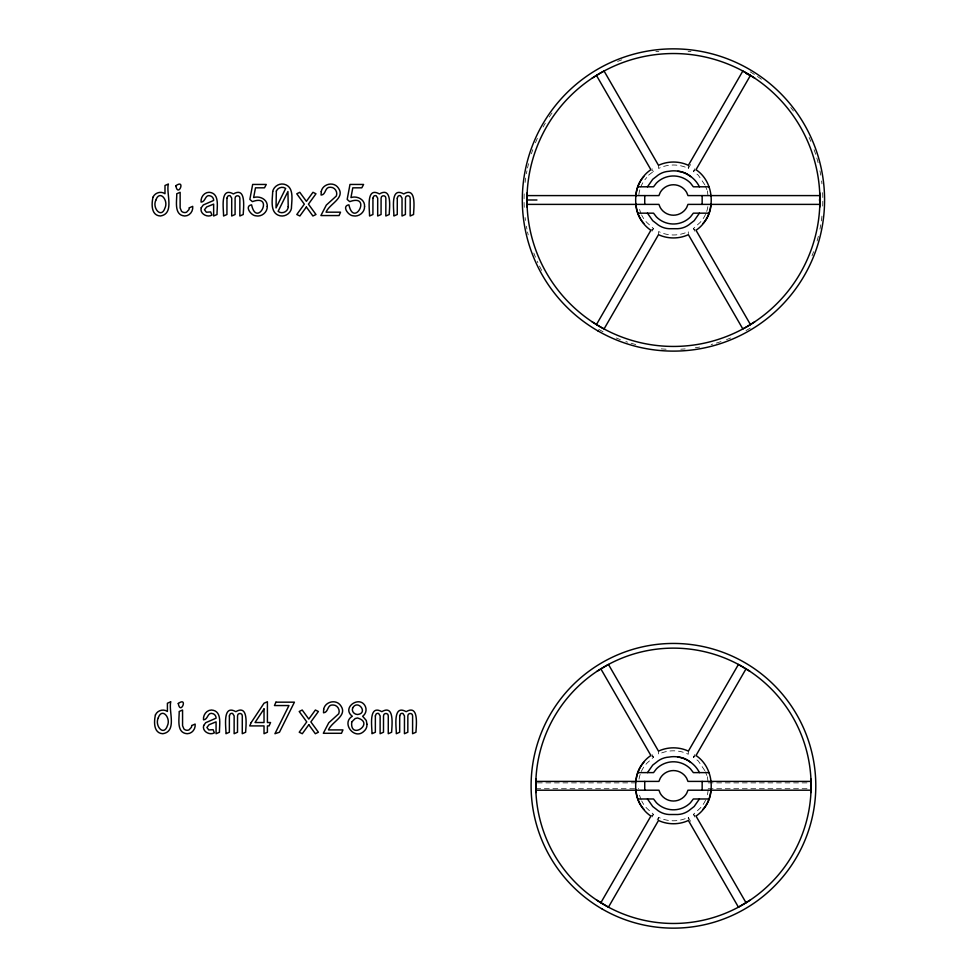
<?xml version="1.0" encoding="UTF-8"?>
<svg xmlns="http://www.w3.org/2000/svg" width="977" height="977" viewBox="0 0 977 977"><rect width="100%" height="100%" fill="white"/><g stroke="black" fill="none" stroke-linecap="round" stroke-linejoin="round"><path stroke-width="0.73" stroke-dasharray="4.88 3.66" d="M658.498 234.663L658.608 231.537C667.767 236.129 679.113 236.129 688.272 231.537L688.345 233.625M658.498 820.472L658.608 817.346C667.767 821.938 679.113 821.938 688.272 817.346L690.544 821.278M658.498 165.321L658.608 168.435C667.767 163.855 679.113 163.855 688.272 168.435L688.382 165.321M688.382 751.13L688.272 754.244C679.113 749.664 667.767 749.664 658.608 754.244L658.498 751.13M652.025 231.219L653.54 228.606L646.811 222.475A29.469 29.469 0 0 1 641.755 215.258M688.272 168.435L690.544 164.527M704.857 184.848L698.274 175.152L693.352 171.366L694.855 168.752M652.025 817.041L653.54 814.415L646.811 808.284A29.469 29.469 0 0 1 641.755 801.067M657.094 819.972L658.608 817.346M704.857 770.658L698.274 760.961L693.352 757.175L694.855 754.562M648.606 175.152L653.54 171.366L652.025 168.752M694.855 231.219L693.352 228.606L700.082 222.475A29.469 29.469 0 0 0 706.188 212.839M652.025 754.562L653.54 757.175L646.811 763.306A29.469 29.469 0 0 0 640.692 772.954M694.855 817.041L693.352 814.415L700.082 808.284A29.469 29.469 0 0 0 706.188 798.649M693.352 171.366L695.111 170.267M650.89 230.267L653.54 228.606M693.352 757.175L695.111 756.076M650.89 816.076L653.54 814.415M537.362 782.87L638.702 782.87M708.178 782.87L811.032 782.87M535.848 788.732L638.702 788.732M708.178 788.732L809.518 788.732M651.769 170.267L653.54 171.366M693.352 228.606L695.111 229.717M651.769 756.076L653.54 757.175M693.352 814.415L695.111 815.526M705.37 186.057L706.872 189.685M705.37 771.867L706.872 775.494M707.372 190.894L708.178 197.061M707.372 776.703L708.02 781.637M688.272 817.346L688.345 819.434M708.117 789.966A29.469 29.469 0 0 1 706.64 797.403M641.205 799.87A29.469 29.469 0 0 1 639.031 792.445M639.031 779.145A29.469 29.469 0 0 1 640.24 774.199M707.849 206.635A29.469 29.469 0 0 1 706.64 211.594M641.205 214.061A29.469 29.469 0 0 1 639.031 206.635M638.873 194.582A29.469 29.469 0 0 1 640.24 188.39M640.692 187.144A29.469 29.469 0 0 1 646.811 177.496M822.646 192.664A149.383 149.383 0 0 1 822.646 207.319M821.95 216.088A149.383 149.383 0 0 1 821.205 221.913M820.753 224.808A149.383 149.383 0 0 1 819.947 229.131M818.347 236.287A149.383 149.383 0 0 1 816.393 243.346M813.585 251.687A149.383 149.383 0 0 1 812.009 255.803M750.238 328.113A149.383 149.383 0 0 1 745.146 331.032M730.613 337.993A149.383 149.383 0 0 1 726.522 339.617M721.002 341.596A149.383 149.383 0 0 1 711.158 344.527M699.703 347.043A149.383 149.383 0 0 1 695.355 347.751M685.158 348.911A149.383 149.383 0 0 1 680.774 349.192M666.106 349.192A149.383 149.383 0 0 1 660.257 348.789M635.722 344.527A149.383 149.383 0 0 1 625.891 341.596M620.371 339.617A149.383 149.383 0 0 1 616.279 337.993M603.029 331.728A149.383 149.383 0 0 1 596.642 328.113M541.698 270.409A149.383 149.383 0 0 1 537.179 261.189M535.433 257.159A149.383 149.383 0 0 1 533.808 253.067M528.191 234.859A149.383 149.383 0 0 1 527.531 232.001M526.933 229.131A149.383 149.383 0 0 1 526.383 226.249M525.467 220.46A149.383 149.383 0 0 1 525.101 217.541M524.246 207.319A149.383 149.383 0 0 1 524.246 192.664M525.101 182.43A149.383 149.383 0 0 1 525.675 178.07M526.383 173.723A149.383 149.383 0 0 1 526.933 170.841M527.531 167.971A149.383 149.383 0 0 1 528.533 163.696M531.378 153.829A149.383 149.383 0 0 1 532.795 149.664M535.433 142.825A149.383 149.383 0 0 1 537.777 137.452M543.102 126.998A149.383 149.383 0 0 1 545.313 123.187M549.233 116.996A149.383 149.383 0 0 1 552.591 112.184M617.635 61.429A149.383 149.383 0 0 1 621.738 59.841M655.885 51.647A149.383 149.383 0 0 1 658.803 51.329M688.089 51.329A149.383 149.383 0 0 1 690.995 51.647M750.238 71.858A149.383 149.383 0 0 1 762.426 80.004M790.759 107.507A149.383 149.383 0 0 1 793.422 110.999M809.103 137.452A149.383 149.383 0 0 1 810.886 141.47M814.085 149.664A149.383 149.383 0 0 1 816.393 156.625M816.809 158.03A149.383 149.383 0 0 1 818.347 163.696M819.947 170.841A149.383 149.383 0 0 1 820.753 175.176M821.608 180.977A149.383 149.383 0 0 1 821.95 183.884"/><path stroke-width="1.47" d="M527.165 207.173L527.165 192.799M535.946 779.048L535.946 792.555M819.715 207.173L819.715 192.799M810.947 792.555L810.947 779.048M267.246 206.489C267.478 212.351 261.482 217.114 255.815 215.819C251.089 215.673 244.018 205.952 251.59 204.816C256.743 228.581 275.062 193.385 252.396 201.641L249.856 199.418L252.664 184.445L266.269 184.445L264.498 187.828L255.473 187.828L253.629 197.562C259.638 195.559 267.698 199.369 267.246 206.428M364.568 206.489C364.812 212.351 358.815 217.114 353.137 215.819C348.423 215.673 341.339 205.952 348.911 204.816C354.065 228.581 372.384 193.385 349.717 201.641L347.177 199.418L349.986 184.445L363.591 184.445L361.82 187.828L352.795 187.828L350.951 197.562C356.959 195.559 365.032 199.369 364.568 206.428M644.735 195.595L644.735 204.388M702.158 204.388L702.158 195.595M644.735 781.405L644.735 790.198M702.158 790.198L702.158 781.405M155.807 200.187C159.654 189.184 168.703 200.395 164.991 207.967C161.327 219.129 152.033 207.942 155.807 200.309M158.225 717.912C162.084 706.908 171.122 718.132 167.409 725.703C163.745 736.853 154.464 725.667 158.225 718.034M647.47 186.802L652.734 179.28L656.251 176.581A20.835 20.835 0 0 1 669.05 171.28C681.103 168.972 694.134 175.823 699.41 186.802M699.41 213.169L694.158 220.704L690.641 223.403A20.835 20.835 0 0 1 677.83 228.703L669.05 228.703A20.835 20.835 0 0 1 656.251 223.403L652.734 220.704L647.47 213.169M647.47 772.612L652.734 765.089L656.251 762.39A20.835 20.835 0 0 1 669.05 757.09C681.103 754.781 694.134 761.633 699.41 772.612M699.41 798.978L694.158 806.513L690.641 809.212A20.835 20.835 0 0 1 677.83 814.513L669.05 814.513A20.835 20.835 0 0 1 656.251 809.212L652.734 806.513L647.47 798.978M746.379 73.654L750.421 75.449L696.003 169.705C716.288 183.188 716.288 216.796 696.003 230.267L750.421 324.535L746.672 326.819L742.813 328.919L688.382 234.663C679.125 239.035 667.755 239.035 658.498 234.663L604.079 328.919L600.22 326.819L596.471 324.535L650.89 230.267C630.592 216.796 630.592 183.188 650.89 169.705L596.471 75.449L600.22 73.153L604.079 71.052L658.498 165.321C667.755 160.936 679.125 160.936 688.382 165.321L742.813 71.052L750.421 75.449M600.855 902.736L650.89 816.076C630.592 802.606 630.592 768.997 650.89 755.514L600.855 668.866M746.025 668.866L696.003 755.514C716.288 768.997 716.288 802.606 696.003 816.076L746.025 902.736M596.959 671.333L608.451 664.445L658.498 751.13C667.755 746.746 679.125 746.746 688.382 751.13L738.429 664.445L749.921 671.333M749.921 900.257L738.429 907.157L688.382 820.472C679.125 824.844 667.755 824.844 658.498 820.472L608.451 907.157L596.959 900.257M592.074 78.221L597.716 74.679L596.471 75.449M750.299 324.584L754.806 321.763M638.042 186.802L653.54 186.802L656.459 183.004A24.022 24.022 0 0 1 690.421 183.004L693.34 186.802L708.85 186.802M527.104 195.595L658.913 195.595L660.257 192.371A15.229 15.229 0 0 1 686.636 192.371L687.967 195.595L819.788 195.595M526.994 199.992L536.947 199.992M819.312 199.992L819.898 199.992A146.452 146.452 0 0 0 600.22 73.153A146.452 146.452 0 0 0 600.22 326.819A146.452 146.452 0 0 0 819.898 199.992M527.104 204.388L658.913 204.388L660.257 207.6A15.229 15.229 0 0 0 686.636 207.6L687.967 204.388L819.788 204.388M638.042 213.169L653.54 213.169L656.459 216.967A24.022 24.022 0 0 0 690.421 216.967L693.34 213.169L708.85 213.169M638.042 772.612L653.54 772.612L656.459 768.814A24.022 24.022 0 0 1 690.421 768.814L693.34 772.612L708.85 772.612M535.885 781.405L658.913 781.405L660.257 778.181A15.229 15.229 0 0 1 686.636 778.181L687.967 781.405L810.995 781.405M810.531 785.801L811.105 785.801A137.659 137.659 0 0 0 604.604 666.583A137.659 137.659 0 0 0 604.604 905.02A137.659 137.659 0 0 0 811.105 785.801M535.885 790.198L658.913 790.198L660.257 793.409A15.229 15.229 0 0 0 686.636 793.409L687.967 790.198L810.995 790.198M638.042 798.978L653.54 798.978L656.459 802.776A24.022 24.022 0 0 0 690.421 802.776L693.34 798.978L708.85 798.978M750.299 75.388L754.806 78.221M592.074 321.763L596.593 324.584M677.83 757.09A20.835 20.835 0 0 1 690.641 762.39M710.938 790.198A29.615 29.615 0 0 1 703.061 809.212M643.819 809.212A29.615 29.615 0 0 1 635.942 790.198M635.942 781.405A29.615 29.615 0 0 1 643.819 762.39M677.83 171.28A20.835 20.835 0 0 1 690.641 176.581M710.938 204.388A29.615 29.615 0 0 1 703.061 223.403M643.819 223.403A29.615 29.615 0 0 1 635.942 204.388M635.942 195.595A29.615 29.615 0 0 1 643.819 176.581M226.957 198.16L226.933 214.513L223.55 215.99C223.782 209.994 219.593 186.119 233.405 193.947C246.558 186.228 243.383 208.48 243.224 214.513L239.841 215.99L239.866 198.16C240.037 194.936 234.981 194.936 235.103 198.136L235.078 214.513L231.696 215.99L231.72 198.16L230.254 195.803A2.284 2.284 0 0 0 227.678 196.353L226.957 198.16M229.387 715.885L229.363 732.237L225.98 733.715C226.2 727.731 222.011 703.843 235.836 711.671C248.988 703.953 245.801 726.216 245.654 732.237L242.272 733.715L242.296 715.885C242.467 712.66 237.411 712.66 237.533 715.86L237.509 732.237L234.126 733.715L234.15 715.885L232.685 713.528A2.284 2.284 0 0 0 230.108 714.077L229.387 715.885M372.945 198.16L372.921 214.513L369.538 215.99C369.77 209.994 365.581 186.119 379.406 193.947C392.559 186.228 389.371 208.48 389.212 214.513L385.83 215.99L385.854 198.16C386.025 194.936 380.969 194.936 381.091 198.136L381.067 214.513L377.684 215.99L377.708 198.16L376.243 195.803A2.284 2.284 0 0 0 373.666 196.353L372.945 198.16M375.376 715.885L375.351 732.237L371.968 733.715C372.188 727.731 368.011 703.843 381.824 711.671C394.977 703.953 391.789 726.216 391.643 732.237L388.26 733.715L388.284 715.885C388.455 712.66 383.399 712.66 383.521 715.86L383.497 732.237L380.114 733.715L380.138 715.885L378.673 713.528A2.284 2.284 0 0 0 376.096 714.077L375.376 715.885M397.285 198.16L397.26 214.513L393.878 215.99C394.097 209.994 389.908 186.119 403.733 193.947C416.886 186.228 413.698 208.48 413.552 214.513L410.169 215.99L410.181 198.16C410.364 194.936 405.296 194.936 405.431 198.136L405.406 214.513L402.023 215.99L402.035 198.16L400.582 195.803A2.284 2.284 0 0 0 397.993 196.353L397.285 198.16M399.703 715.885L399.678 732.237L396.296 733.715C396.528 727.731 392.339 703.843 406.163 711.671C419.316 703.953 416.129 726.216 415.97 732.237L412.587 733.715L412.612 715.885C412.782 712.66 407.727 712.66 407.849 715.86L407.824 732.237L404.441 733.715L404.466 715.885L403 713.528A2.284 2.284 0 0 0 400.423 714.077L399.703 715.885M366.998 724.36L366.827 726.302A8.28 8.28 0 0 1 364.25 730.967C354.798 740.908 340.765 723.139 352.306 716.263C340.973 707.617 360.208 694.623 365.447 706.64A7.975 7.975 0 0 1 363.676 715.396L362.638 716.263L366.277 720.476L366.998 724.299M272.681 191.565C272.546 199.357 269.347 213.365 280.143 215.819C285.101 216.894 290.45 213.462 291.427 208.455C291.561 200.639 294.749 186.656 283.953 184.189C278.995 183.126 273.658 186.558 272.681 191.565M321.238 191.59L321.091 195.07C326.379 194.753 324.425 186.619 330.617 187.254C334.977 187.193 337.92 192.09 336.332 196.023L326.318 205.097L320.896 215.563L339.056 215.563L340.533 212.18L326.062 212.18C329.432 203.546 346.933 197.61 337.358 186.766C332.412 181.441 322.447 184.409 321.238 191.59M323.668 709.314L323.521 712.795C328.809 712.477 326.843 704.356 333.035 704.979C337.407 704.918 340.35 709.815 338.75 713.747L328.736 722.821L323.326 733.287L341.474 733.287L342.964 729.904L328.492 729.904C331.85 721.27 349.351 715.347 339.788 704.502C334.83 699.166 324.877 702.133 323.668 709.314M201.25 207.771C199.455 213.597 207.124 217.908 211.936 215.123L210.666 211.924L206.355 212.217L204.486 209.75L206.672 206.953L213.645 204.12L213.645 215.99L217.041 214.513C216.809 207.258 220.13 193.08 209.078 192.298C204.071 192.31 200.517 197.354 201.079 202.105C205.915 201.946 204.877 193.593 210.812 196.059A4.653 4.653 0 0 1 213.645 200.456L203.277 204.975L201.25 207.771M203.68 725.496C201.873 731.321 209.554 735.632 214.366 732.848L213.096 729.66L208.785 729.953L206.916 727.474L209.102 724.69L216.076 721.844L216.076 733.715L219.459 732.237C219.239 724.995 222.561 710.804 211.508 710.023C206.501 710.035 202.935 715.079 203.509 719.841C208.345 719.67 207.307 711.329 213.23 713.784A4.653 4.653 0 0 1 216.076 718.193L205.695 722.699L203.68 725.496M351.757 721.918C349.607 740.664 375.449 723.053 357.472 717.973L355.152 718.583L351.757 721.918M175.848 185.74C178.009 198.209 186.106 178.498 175.848 185.74M178.278 703.464C180.427 715.933 188.537 696.235 178.278 703.464M152.998 197.195C151.459 203.888 150.983 215.538 160.375 215.99C174.993 213.707 165.87 193.312 168.374 184.018L164.991 185.496L164.991 193.727C160.961 190.869 154.94 192.677 152.998 197.195M189.318 207.82L188.988 209.579L186.546 212.204A4.641 4.641 0 0 1 181.49 211.227L180.134 207.967L180.134 192.298L176.752 193.776C176.947 201.042 173.674 215.221 184.751 215.99C189.758 216.002 193.336 211.13 192.701 206.342L189.318 207.82M155.428 714.92C153.89 721.612 153.413 733.263 162.805 733.715C177.411 731.431 168.3 711.036 170.792 701.742L167.409 703.232L167.409 711.464C163.391 708.606 157.358 710.401 155.428 714.92M191.748 725.545L191.407 727.303L188.964 729.929A4.641 4.641 0 0 1 183.92 728.952L182.565 725.703L182.565 710.023L179.182 711.5C179.377 718.767 176.104 732.945 187.169 733.715C192.176 733.727 195.766 728.854 195.131 724.067L191.748 725.545M276.344 191.016L276.027 207.93L285.675 188.439C282.585 186.143 277.859 187.523 276.344 191.016M352.648 707.971C351.317 711.219 354.199 714.468 357.497 714.505C368.695 713.381 357.912 698.738 352.648 707.971M288.215 206.635C288.288 211.606 281.852 214.61 278.115 211.337L287.934 191.504L288.215 206.635M251.223 722.528L249.733 725.911L264.022 725.911L264.022 733.715L267.405 732.237L267.405 725.911L269.078 725.911L270.556 722.528L267.405 722.528L267.405 701.742L264.022 703.232L251.223 722.528M275.941 702.17L274.464 705.553L288.96 705.553L274.94 733.715L279.446 732.249L294.419 702.17L275.941 702.17M264.022 708.936L255.009 722.528L264.022 722.528L264.022 708.936M306.375 207.002L299.866 215.99L296.8 214.513L304.323 204.169L296.776 193.776L299.78 192.298L306.387 201.335L312.97 192.298L315.974 193.776L308.439 204.156L315.986 214.513L312.896 215.99L306.375 207.002M308.805 724.726L302.296 733.715L299.231 732.237L306.754 721.893L299.206 711.5L302.211 710.023L308.805 719.072L315.388 710.023L318.392 711.5L310.869 721.893L318.417 732.237L315.327 733.715L308.805 724.726M602.272 909.074A142.349 142.349 0 0 0 815.795 785.801A142.349 142.349 0 0 0 602.272 662.516A142.349 142.349 0 0 0 602.272 909.074M597.875 330.873A151.142 151.142 0 0 0 824.576 199.992A151.142 151.142 0 0 0 597.875 69.098A151.142 151.142 0 0 0 597.875 330.873"/></g></svg>
